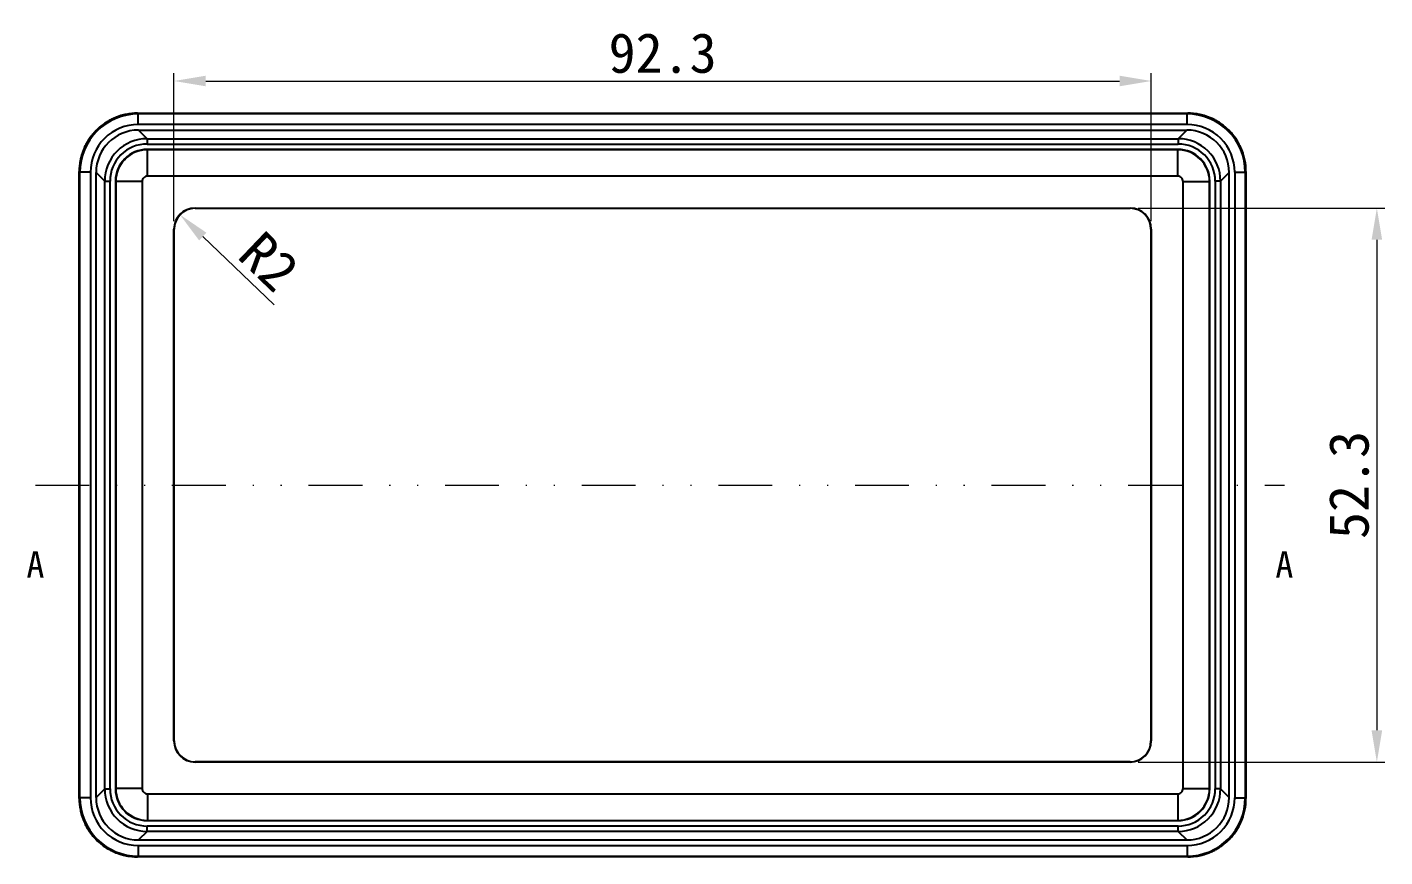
# Model space of a CAD drawing. Header units: millimetres. Extents: x 1860 to 2188, y -393 to -149.
# Drawn here: x 1869.8 to 1998, y -227.3 to -149 of the extents above; entities that cross this region are included whole.
import ezdxf
from ezdxf.enums import TextEntityAlignment as Align

# ---------------------------------------------------------------- set-up
doc = ezdxf.new("R2010")
doc.units = ezdxf.units.MM
doc.linetypes.add('DIVIDE', pattern=[31.75, 12.7, -6.35, 0, -6.35, 0, -6.35])
doc.layers.add('06___PRT_ALL_SURFS', color=7, linetype='Continuous')
doc.layers.add('dim', color=3, linetype='Continuous', lineweight=9)
doc.layers.add('hatch', color=56, linetype='Continuous', lineweight=9)
doc.styles.add('宋体', font='SimSun.ttf')
doc.styles.add('样式 1', font='SIMKAI.TTF')
doc.dimstyles.new('YanXiu', dxfattribs={"dimscale": 1.5, "dimtxt": 2.5, "dimasz": 2.2, "dimexe": 0.65, "dimexo": 0.65, "dimgap": 0.5, "dimtad": 1, "dimdsep": 46, "dimtxsty": '宋体', "dimcen": 0, "dimclrd": 3, "dimclre": 3, "dimclrt": 3, "dimazin": 2, "dimtfac": 1, "dimtofl": 0, "dimtmove": 0, "dimatfit": 3, "dimfxl": 1, "dimlwd": 5, "dimlwe": 5, "dimarcsym": 0})

# ---------------------------------------------------------------- blocks, each defined once
blk = doc.blocks.new('*D4')
at = {"layer": 'Defpoints', "color": 0}
for p in [(1975.93, -154.11), (1883.63, -168.1), (1975.93, -168.1)]:
    blk.add_point(p, dxfattribs=at)
at = {"layer": 'dim', "color": 3, "lineweight": 5}
for p, q in [((1883.63, -167.35), (1883.63, -153.36)), ((1975.93, -167.35), (1975.93, -153.36)), ((1886.63, -154.11), (1972.93, -154.11))]:
    blk.add_line(p, q, dxfattribs=at)
at = {"layer": 'dim', "color": 3}
for points in [[(1886.63, -153.61), (1886.63, -154.61), (1883.63, -154.11)], [(1972.93, -153.61), (1972.93, -154.61), (1975.93, -154.11)]]:
    blk.add_solid(points, dxfattribs=at)
at = {"layer": 'dim', "color": 3, "insert": (1929.78, -151.49), "char_height": 3.75, "attachment_point": 5, "style": '宋体'}
blk.add_mtext('92.3', dxfattribs=at)
blk = doc.blocks.new('*D5')
at = {"layer": 'Defpoints', "color": 0}
for p in [(1973.93, -166.1), (1973.93, -218.39), (1997.23, -218.39)]:
    blk.add_point(p, dxfattribs=at)
at = {"layer": 'dim', "color": 3, "lineweight": 5}
for p, q in [((1974.68, -166.1), (1997.98, -166.1)), ((1997.23, -169.1), (1997.23, -215.39)), ((1974.68, -218.39), (1997.98, -218.39))]:
    blk.add_line(p, q, dxfattribs=at)
at = {"layer": 'dim', "color": 3}
for points in [[(1996.73, -169.1), (1997.73, -169.1), (1997.23, -166.1)], [(1996.73, -215.39), (1997.73, -215.39), (1997.23, -218.39)]]:
    blk.add_solid(points, dxfattribs=at)
at = {"layer": 'dim', "color": 3, "insert": (1994.61, -192.24), "char_height": 3.75, "attachment_point": 5, "rotation": 90, "style": '宋体'}
blk.add_mtext('52.3', dxfattribs=at)
blk = doc.blocks.new('*D6')
at = {"layer": 'Defpoints', "color": 0}
for p in [(1884.18, -166.71), (1885.63, -168.1)]:
    blk.add_point(p, dxfattribs=at)
at = {"layer": 'dim', "color": 3, "lineweight": 5}
blk.add_line((1893.09, -175.22), (1886.35, -168.79), dxfattribs=at)
at = {"layer": 'dim', "color": 3}
blk.add_solid([(1886.7, -168.43), (1886.01, -169.15), (1884.18, -166.71)], dxfattribs=at)
at = {"layer": 'dim', "color": 3, "insert": (1892.62, -171.14), "char_height": 3.75, "attachment_point": 5, "rotation": 316.3013, "style": '宋体'}
blk.add_mtext('R2', dxfattribs=at)

msp = doc.modelspace()

# ---------------------------------------------------------------- linework, layer by layer
at = {"color": 7, "linetype": 'Continuous'}
for p, q in [((1880.186, -157.153), (1979.371, -157.153)), ((1880.186, -157.153), (1979.371, -157.153)), ((1880.251, -157.218), (1880.186, -157.153)), ((1880.186, -157.153), (1880.186, -157.153)), ((1979.305, -157.218), (1880.251, -157.218)), ((1880.251, -158.218), (1880.251, -157.218)), ((1979.305, -157.218), (1979.371, -157.153)), ((1979.306, -158.218), (1979.306, -157.218)), ((1979.371, -157.153), (1979.371, -157.153)), ((1979.306, -158.218), (1880.251, -158.218)), ((1880.277, -158.744), (1979.28, -158.744)), ((1881.091, -159.558), (1880.277, -158.744)), ((1978.465, -159.558), (1979.28, -158.744)), ((1881.091, -159.558), (1978.465, -159.558)), ((1881.091, -159.558), (1881.091, -160.058)), ((1881.091, -160.058), (1978.465, -160.058)), ((1978.465, -159.558), (1978.465, -160.058)), ((1978.452, -160.571), (1881.105, -160.571)), ((1881.13, -160.597), (1881.105, -160.571)), ((1978.426, -160.597), (1978.452, -160.571)), ((1874.687, -162.651), (1874.688, -162.651)), ((1874.687, -221.836), (1874.687, -162.651)), ((1874.753, -162.717), (1874.688, -162.651)), ((1874.688, -221.836), (1874.688, -162.651)), ((1875.752, -162.716), (1874.753, -162.716)), ((1874.753, -221.771), (1874.753, -162.717)), ((1875.752, -162.716), (1875.752, -221.771)), ((1877.093, -163.557), (1876.278, -162.742)), ((1876.278, -221.745), (1876.278, -162.742)), ((1982.464, -163.557), (1983.278, -162.742)), ((1983.278, -221.745), (1983.278, -162.742)), ((1983.804, -162.716), (1983.804, -221.771)), ((1983.804, -162.716), (1984.804, -162.716)), ((1984.804, -162.716), (1984.869, -162.651)), ((1984.804, -162.716), (1984.804, -221.77)), ((1984.869, -162.651), (1984.869, -221.836)), ((1984.869, -162.651), (1984.869, -221.836)), ((1984.869, -162.651), (1984.869, -162.651)), ((1877.093, -163.557), (1877.593, -163.557)), ((1877.093, -220.931), (1877.093, -163.557)), ((1877.593, -220.931), (1877.593, -163.557)), ((1878.131, -163.596), (1878.106, -163.57)), ((1878.106, -163.57), (1878.106, -220.917)), ((1981.425, -163.596), (1981.451, -163.57)), ((1981.451, -220.917), (1981.451, -163.57)), ((1981.964, -163.557), (1981.964, -220.931)), ((1982.464, -163.557), (1981.964, -163.557)), ((1982.464, -163.557), (1982.464, -220.931)), ((1885.63, -166.096), (1973.926, -166.096)), ((1885.63, -166.122), (1885.63, -166.096)), ((1885.63, -166.122), (1973.926, -166.122)), ((1973.926, -166.122), (1973.926, -166.096)), ((1883.657, -168.096), (1883.63, -168.096)), ((1883.63, -216.391), (1883.63, -168.096)), ((1883.657, -216.391), (1883.657, -168.096)), ((1975.9, -168.096), (1975.9, -216.391)), ((1975.9, -168.096), (1975.926, -168.096)), ((1975.926, -168.096), (1975.926, -216.391)), ((1883.657, -216.391), (1883.63, -216.391)), ((1975.9, -216.391), (1975.926, -216.391)), ((1973.926, -218.365), (1885.63, -218.365)), ((1885.63, -218.365), (1885.63, -218.391)), ((1973.926, -218.391), (1885.63, -218.391)), ((1973.926, -218.365), (1973.926, -218.391)), ((1874.753, -221.771), (1874.688, -221.836)), ((1875.752, -221.771), (1874.753, -221.771)), ((1877.093, -220.931), (1876.278, -221.745)), ((1877.093, -220.931), (1877.593, -220.931)), ((1878.131, -220.892), (1878.106, -220.917)), ((1981.425, -220.891), (1981.451, -220.917)), ((1982.464, -220.931), (1981.964, -220.931)), ((1982.464, -220.931), (1983.278, -221.745)), ((1983.804, -221.771), (1984.804, -221.771)), ((1984.804, -221.77), (1984.869, -221.836)), ((1874.687, -221.836), (1874.688, -221.836)), ((1984.869, -221.836), (1984.869, -221.836)), ((1881.131, -223.891), (1881.105, -223.916)), ((1881.105, -223.916), (1978.452, -223.916)), ((1978.426, -223.891), (1978.452, -223.916)), ((1881.091, -224.929), (1880.277, -225.744)), ((1978.465, -224.429), (1881.091, -224.429)), ((1881.091, -224.929), (1881.091, -224.429)), ((1978.465, -224.929), (1881.091, -224.929)), ((1978.465, -224.929), (1978.465, -224.429)), ((1978.465, -224.929), (1979.28, -225.744)), ((1880.251, -226.27), (1979.306, -226.27)), ((1880.251, -226.27), (1880.251, -227.269)), ((1880.277, -225.744), (1979.28, -225.744)), ((1979.306, -226.27), (1979.306, -227.269)), ((1880.251, -227.269), (1880.186, -227.334)), ((1979.371, -227.334), (1880.186, -227.334)), ((1880.186, -227.335), (1880.186, -227.334)), ((1979.371, -227.335), (1880.186, -227.335)), ((1880.251, -227.269), (1979.306, -227.269)), ((1979.306, -227.269), (1979.371, -227.334)), ((1979.371, -227.335), (1979.371, -227.334))]:
    msp.add_line(p, q, dxfattribs=at)
for points in [[(1880.186, -157.153), (1879.296, -157.225), (1878.194, -157.526), (1877.175, -158.05), (1876.287, -158.773), (1875.569, -159.665), (1875.051, -160.684), (1874.755, -161.787), (1874.687, -162.651)], [(1984.869, -162.651), (1984.797, -161.762), (1984.496, -160.659), (1983.972, -159.641), (1983.249, -158.753), (1982.357, -158.034), (1981.337, -157.516), (1980.235, -157.221), (1979.371, -157.153)], [(1874.687, -221.836), (1874.759, -222.725), (1875.06, -223.828), (1875.584, -224.846), (1876.308, -225.735), (1877.199, -226.453), (1878.219, -226.971), (1879.321, -227.266), (1880.186, -227.335)], [(1979.371, -227.335), (1980.26, -227.262), (1981.363, -226.961), (1982.381, -226.438), (1983.269, -225.714), (1983.988, -224.823), (1984.506, -223.803), (1984.801, -222.701), (1984.869, -221.836)]]:
    msp.add_lwpolyline(points, dxfattribs=at)
for centre, radius, start, end in [((1880.251, -162.717), 5.498, 90.00224, 180.00424), ((1880.182, -162.642), 5.488, 113.67512, 119.00988), ((1880.187, -162.655), 5.502, 106.45516, 113.67417), ((1880.181, -162.633), 5.479, 101.21445, 106.45724), ((1880.189, -162.671), 5.518, 90.02995, 101.2132), ((1979.305, -162.717), 5.498, 0.00224, 90.00424), ((1979.368, -162.671), 5.518, 78.90586, 89.96989), ((1979.375, -162.633), 5.479, 73.63886, 78.90526), ((1979.369, -162.655), 5.502, 66.45035, 73.6406), ((1979.374, -162.642), 5.488, 61.10348, 66.44969), ((1880.25, -162.716), 4.498, 89.99233, 180.00767), ((1880.192, -162.657), 5.506, 131.51269, 138.60989), ((1880.176, -162.64), 5.483, 126.12661, 131.51384), ((1880.193, -162.663), 5.511, 119.00693, 126.1261), ((1979.306, -162.716), 4.498, 359.99233, 90.00767), ((1979.363, -162.663), 5.511, 54.00086, 61.10607), ((1979.38, -162.64), 5.483, 48.60914, 54.00079), ((1979.365, -162.657), 5.506, 41.51269, 48.60989), ((1880.177, -162.647), 5.488, 151.10348, 156.44969), ((1880.197, -162.658), 5.511, 144.00086, 151.10607), ((1880.174, -162.642), 5.483, 138.60914, 144.00079), ((1881.091, -163.557), 3.999, 89.99913, 180.00087), ((1881.091, -163.556), 3.498, 89.99233, 180.00767), ((1978.465, -163.557), 3.999, 359.99914, 90.00086), ((1978.466, -163.556), 3.498, 359.99233, 90.00767), ((1979.382, -162.642), 5.483, 36.12661, 41.51384), ((1979.359, -162.658), 5.511, 29.00693, 36.1261), ((1979.38, -162.648), 5.488, 23.67512, 29.00988), ((1880.168, -162.647), 5.479, 163.63886, 168.90526), ((1880.189, -162.653), 5.502, 156.45035, 163.6406), ((1979.367, -162.653), 5.502, 16.45516, 23.67417), ((1979.389, -162.647), 5.479, 11.21445, 16.45724), ((1880.205, -162.654), 5.518, 168.90586, 179.96989), ((1979.351, -162.654), 5.518, 0.02995, 11.2132), ((1885.63, -168.096), 2, 90, 180), ((1885.63, -168.096), 1.974, 90, 180), ((1973.926, -168.096), 2, 0, 90), ((1973.926, -168.096), 1.974, 0, 90), ((1885.63, -216.391), 2, 180, 270), ((1885.63, -216.391), 1.974, 180, 270), ((1973.926, -216.391), 1.974, 270, 0), ((1973.926, -216.391), 2, 270, 0), ((1880.251, -221.771), 5.498, 180.00224, 270.00424), ((1880.25, -221.772), 4.498, 179.99232, 270.00768), ((1881.091, -220.931), 3.999, 179.99913, 270.00087), ((1881.091, -220.931), 3.498, 179.99233, 270.00767), ((1978.466, -220.931), 3.498, 269.99233, 0.00767), ((1978.465, -220.931), 3.999, 269.99914, 0.00086), ((1979.305, -221.771), 5.498, 270.00224, 0.00424), ((1979.306, -221.772), 4.498, 269.99232, 0.00768), ((1880.205, -221.833), 5.518, 180.02995, 191.2132), ((1880.168, -221.841), 5.479, 191.21445, 196.45724), ((1979.389, -221.841), 5.479, 343.63886, 348.90526), ((1979.351, -221.833), 5.518, 348.90586, 359.96989), ((1880.189, -221.834), 5.502, 196.45516, 203.67417), ((1880.177, -221.84), 5.488, 203.67512, 209.00988), ((1979.38, -221.84), 5.488, 331.10348, 336.44969), ((1979.367, -221.834), 5.502, 336.45035, 343.6406), ((1880.197, -221.829), 5.511, 209.00693, 216.1261), ((1880.174, -221.846), 5.483, 216.12661, 221.51384), ((1880.192, -221.83), 5.506, 221.51269, 228.60989), ((1979.365, -221.83), 5.506, 311.51269, 318.60989), ((1979.382, -221.846), 5.483, 318.60914, 324.00079), ((1979.359, -221.829), 5.511, 324.00086, 331.10607), ((1880.176, -221.848), 5.483, 228.60914, 234.00079), ((1880.193, -221.825), 5.511, 234.00086, 241.10607), ((1880.182, -221.845), 5.488, 241.10348, 246.44969), ((1880.187, -221.833), 5.502, 246.45035, 253.6406), ((1979.369, -221.833), 5.502, 286.45516, 293.67417), ((1979.374, -221.845), 5.488, 293.67512, 299.00988), ((1979.363, -221.825), 5.511, 299.00693, 306.1261), ((1979.38, -221.848), 5.483, 306.12661, 311.51384), ((1880.181, -221.854), 5.479, 253.63886, 258.90526), ((1880.189, -221.816), 5.518, 258.90586, 269.96989), ((1979.368, -221.817), 5.518, 270.02995, 281.2132), ((1979.375, -221.854), 5.479, 281.21445, 286.45724)]:
    msp.add_arc(centre, radius, start, end, dxfattribs=at)
for centre, major_axis, start_param, end_param in [((1880.28, -162.745), (-2.83, 2.83), -0.7850555, 0.7850555), ((1979.277, -162.745), (2.83, 2.83), -0.7850555, 0.7850555), ((1881.107, -163.572), (2.123, -2.123), 2.3565371, 3.9266482), ((1978.45, -163.572), (2.123, 2.123), -0.7850555, 0.7850555), ((1880.28, -221.742), (2.83, 2.83), -3.9266482, -2.3565371), ((1881.107, -220.915), (2.123, 2.123), -3.9266482, -2.3565371), ((1978.45, -220.915), (2.123, -2.123), -0.7850555, 0.7850555), ((1979.277, -221.742), (2.83, -2.83), -0.7850555, 0.7850555)]:
    msp.add_ellipse(centre, major_axis=major_axis, ratio=0.999315, start_param=start_param, end_param=end_param, dxfattribs=at)
at = {"layer": '06___PRT_ALL_SURFS', "color": 7, "linetype": 'Continuous'}
for p, q in [((1978.426, -160.597), (1881.13, -160.597)), ((1881.13, -163.096), (1881.13, -160.597)), ((1978.426, -163.096), (1978.426, -160.597)), ((1880.63, -163.596), (1878.131, -163.596)), ((1878.131, -163.596), (1878.131, -220.892)), ((1880.63, -163.596), (1880.63, -220.892)), ((1978.426, -163.096), (1881.13, -163.096)), ((1978.926, -220.892), (1978.926, -163.596)), ((1978.926, -163.596), (1981.425, -163.596)), ((1981.425, -220.891), (1981.425, -163.596)), ((1880.63, -220.892), (1878.131, -220.892)), ((1881.13, -221.391), (1978.426, -221.391)), ((1881.13, -221.391), (1881.13, -223.891)), ((1978.426, -221.391), (1978.426, -223.891)), ((1978.926, -220.892), (1981.425, -220.892)), ((1881.131, -223.891), (1978.426, -223.891))]:
    msp.add_line(p, q, dxfattribs=at)
for centre, radius, start, end in [((1881.132, -163.598), 3.001, 90.03793, 179.96795), ((1978.424, -163.598), 3.001, 0.03794, 89.96794), ((1881.13, -163.596), 0.5, 89.99317, 180.00683), ((1978.426, -163.596), 0.5, 359.99317, 90.00683), ((1881.132, -220.89), 3.001, 180.03793, 269.96795), ((1881.13, -220.892), 0.5, 179.99315, 270.00685), ((1978.424, -220.89), 3.001, 270.03794, 359.96794), ((1978.426, -220.892), 0.5, 269.99315, 0.00685)]:
    msp.add_arc(centre, radius, start, end, dxfattribs=at)
at = {"layer": 'hatch', "color": 2, "linetype": 'DIVIDE', "ltscale": 0.4}
msp.add_line((1870.547, -192.244), (1988.493, -192.244), dxfattribs=at)
at = {"layer": 'hatch', "color": 2}
for points in [[(1870.547, -192.244, 0, 0, 0), (1870.547, -194.744, 0.75, 0, 0), (1870.547, -197.244, 0, 0, 0)], [(1988.493, -192.244, 0, 0, 0), (1988.493, -194.744, 0.75, 0, 0), (1988.493, -197.244, 0, 0, 0)]]:
    msp.add_lwpolyline(points, format="xyseb", dxfattribs=at)

# ---------------------------------------------------------------- texts
at = {"layer": 'hatch', "color": 6, "style": '样式 1'}
for p in [(1870.547, -199.744), (1988.493, -199.744)]:
    msp.add_text('A', height=2.5, dxfattribs=at).set_placement(p, align=Align.MIDDLE)

# ---------------------------------------------------------------- dimensions: what is measured, and where the dimension line sits
at = {"layer": 'dim'}
dim = msp.add_linear_dim(base=(1975.926, -154.113), p1=(1883.63, -168.096), p2=(1975.926, -168.096), dimstyle='YanXiu', override={"dimasz": 2, "dimexe": 0.49975, "dimexo": 0.49975, "dimgap": 0.49975}, dxfattribs=at)
dim.commit()
dim.dimension.update_dxf_attribs({"geometry": '*D4', "text_midpoint": (1929.778, -151.489)})
dim = msp.add_linear_dim(base=(1997.234, -218.3915), p1=(1973.926, -166.0959), p2=(1973.926, -218.3915), angle=90, dimstyle='YanXiu', override={"dimasz": 2, "dimexe": 0.49975, "dimexo": 0.49975, "dimgap": 0.49975}, dxfattribs=at)
dim.commit()
dim.dimension.update_dxf_attribs({"geometry": '*D5', "text_midpoint": (1994.6094, -192.2437)})
dim = msp.add_radius_dim(center=(1885.63, -168.096), mpoint=(1884.184, -166.714), dimstyle='YanXiu', override={"dimasz": 2, "dimexe": 0.49975, "dimexo": 0.49975, "dimgap": 0.49975}, dxfattribs=at)
dim.commit()
dim.dimension.update_dxf_attribs({"geometry": '*D6', "text_midpoint": (1890.804, -173.04), "dimtype": 164})

doc.saveas('drawing.dxf')
